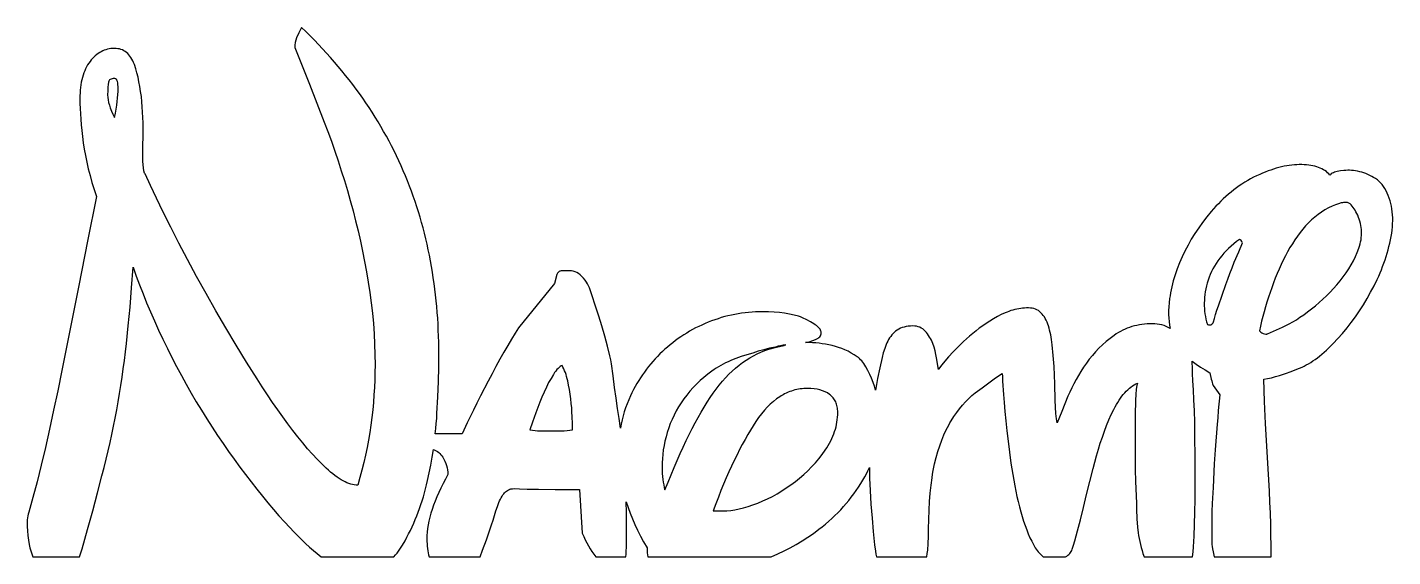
# Model space of a CAD drawing. Extents: x 35 to 196, y 29 to 91.
import ezdxf

# ---------------------------------------------------------------- set-up
doc = ezdxf.new("R2010")
doc.units = 0
doc.layers.add('CAMADA_1', color=18, linetype='CONTINUOUS')

msp = doc.modelspace()

# ---------------------------------------------------------------- linework, layer by layer
at = {"layer": 'CAMADA_1'}
for points in [[(35.34, 28.5), (40.87, 28.5), (41.03, 28.95), (41.17, 29.41), (41.81, 31.72), (42.42, 33.93), (42.99, 36.05), (43.52, 38.08), (43.77, 39.07), (44.02, 40.05), (44.25, 41.03), (44.47, 42), (44.68, 42.97), (44.88, 43.94), (45.08, 44.9), (45.26, 45.86), (45.43, 46.82), (45.6, 47.79), (45.75, 48.76), (45.9, 49.74), (46.04, 50.73), (46.18, 51.72), (46.3, 52.72), (46.41, 53.73), (46.63, 55.81), (46.84, 58.01), (47.03, 60.33), (47.22, 62.76), (47.58, 61.71), (47.97, 60.66), (48.38, 59.6), (48.81, 58.54), (49.25, 57.47), (49.73, 56.39), (50.22, 55.31), (50.73, 54.22), (51.26, 53.14), (51.8, 52.06), (52.35, 51), (52.92, 49.94), (53.5, 48.9), (54.09, 47.86), (54.69, 46.83), (55.31, 45.82), (55.94, 44.81), (56.57, 43.82), (57.21, 42.85), (57.86, 41.89), (58.51, 40.95), (59.17, 40.02), (59.84, 39.11), (60.51, 38.21), (61.19, 37.34), (61.86, 36.49), (62.52, 35.66), (63.18, 34.87), (63.83, 34.09), (64.48, 33.35), (65.12, 32.63), (65.76, 31.94), (66.24, 31.44), (66.71, 30.96), (67.18, 30.5), (67.64, 30.06), (68.1, 29.64), (68.56, 29.24), (69.01, 28.86), (69.46, 28.5), (78.1, 28.5), (78.28, 28.71), (78.46, 28.93), (78.63, 29.16), (78.79, 29.39), (78.96, 29.63), (79.11, 29.87), (79.41, 30.38), (79.63, 30.79), (79.84, 31.2), (80.05, 31.61), (80.25, 32.03), (80.44, 32.46), (80.62, 32.89), (80.8, 33.32), (80.97, 33.76), (81.13, 34.21), (81.29, 34.66), (81.44, 35.12), (81.58, 35.59), (81.72, 36.06), (81.85, 36.53), (81.97, 37.01), (82.08, 37.5), (82.28, 38.42), (82.46, 39.34), (82.62, 40.27), (82.77, 41.2), (82.94, 41.12), (83.1, 41.03), (83.26, 40.93), (83.4, 40.82), (83.53, 40.7), (83.65, 40.57), (83.77, 40.43), (83.87, 40.28), (84.01, 40.04), (84.14, 39.79), (84.25, 39.54), (84.34, 39.28), (84.4, 39.03), (84.45, 38.77), (84.48, 38.5), (84.49, 38.24), (84.19, 37.69), (83.91, 37.15), (83.64, 36.61), (83.4, 36.09), (83.18, 35.58), (82.97, 35.08), (82.79, 34.59), (82.62, 34.1), (82.48, 33.63), (82.35, 33.17), (82.24, 32.71), (82.16, 32.27), (82.09, 31.83), (82.04, 31.41), (82.01, 30.99), (82, 30.59), (82, 30.29), (82.02, 30.01), (82.04, 29.73), (82.06, 29.47), (82.1, 29.21), (82.14, 28.96), (82.2, 28.73), (82.25, 28.5), (88.3, 28.5), (88.58, 29.26), (89.05, 30.48), (89.47, 31.67), (89.67, 32.25), (89.85, 32.82), (90.02, 33.38), (90.18, 33.92), (90.35, 34.44), (90.43, 34.68), (90.52, 34.9), (90.61, 35.11), (90.7, 35.3), (90.8, 35.48), (90.9, 35.65), (91, 35.8), (91.1, 35.94), (91.21, 36.06), (91.32, 36.17), (91.43, 36.26), (91.55, 36.34), (91.66, 36.41), (91.78, 36.46), (91.81, 36.48), (91.85, 36.5), (91.96, 36.53), (92.12, 36.54), (92.32, 36.55), (92.97, 36.54), (93.88, 36.5), (94.47, 36.48), (95.22, 36.47), (97.21, 36.46), (100.06, 36.46), (100.41, 31.3), (100.58, 30.9), (100.76, 30.51), (100.94, 30.14), (101.14, 29.78), (101.34, 29.44), (101.55, 29.11), (101.77, 28.8), (102, 28.5), (105.57, 28.5), (105.6, 28.81), (105.62, 29.12), (105.64, 29.67), (105.65, 30.4), (105.66, 32.37), (105.65, 33.71), (105.62, 34.99), (105.84, 34.33), (106.08, 33.66), (106.34, 32.99), (106.64, 32.31), (106.96, 31.63), (107.3, 30.94), (107.67, 30.25), (108.07, 29.56), (108.07, 29.38), (108.08, 29.17), (108.09, 28.96), (108.12, 28.73), (108.17, 28.5), (122.79, 28.5), (123.55, 28.83), (124.3, 29.18), (125.03, 29.55), (125.74, 29.95), (126.44, 30.36), (127.12, 30.8), (127.79, 31.26), (128.44, 31.74), (128.83, 32.05), (129.22, 32.36), (129.6, 32.69), (129.96, 33.02), (130.32, 33.36), (130.67, 33.7), (131.01, 34.05), (131.34, 34.42), (131.66, 34.78), (131.97, 35.16), (132.27, 35.54), (132.57, 35.93), (132.85, 36.33), (133.12, 36.73), (133.39, 37.14), (133.64, 37.56), (133.85, 37.93), (134.05, 38.3), (134.23, 38.67), (134.41, 39.05), (134.41, 38.9), (134.41, 38.37), (134.43, 37.76), (134.46, 37.08), (134.49, 36.32), (134.59, 34.7), (134.72, 33.07), (134.86, 31.46), (135.03, 29.91), (135.13, 29.15), (135.19, 28.81), (135.25, 28.5), (141.23, 28.5), (141.27, 28.88), (141.32, 29.26), (141.38, 30.05), (141.42, 30.9), (141.43, 31.78), (141.44, 32.91), (141.48, 34), (141.53, 35.03), (141.61, 36.02), (141.71, 36.95), (141.83, 37.84), (141.9, 38.27), (141.98, 38.68), (142.06, 39.08), (142.14, 39.47), (142.33, 40.23), (142.53, 40.94), (142.75, 41.63), (142.99, 42.29), (143.24, 42.91), (143.51, 43.5), (143.8, 44.06), (143.95, 44.33), (144.1, 44.59), (144.42, 45.09), (144.75, 45.56), (145.08, 46.01), (145.43, 46.43), (145.8, 46.83), (146.17, 47.21), (146.55, 47.56), (146.95, 47.88), (147.75, 48.49), (148.55, 49.08), (149.35, 49.65), (150.15, 50.19), (150.16, 49.8), (150.18, 49.26), (150.28, 47.7), (150.36, 46.73), (150.45, 45.69), (150.56, 44.57), (150.68, 43.39), (150.83, 42.15), (150.99, 40.88), (151.18, 39.57), (151.39, 38.23), (151.51, 37.56), (151.63, 36.9), (151.76, 36.26), (151.89, 35.63), (152.04, 35.01), (152.19, 34.41), (152.34, 33.82), (152.51, 33.25), (152.68, 32.69), (152.85, 32.17), (153.04, 31.67), (153.23, 31.19), (153.43, 30.74), (153.63, 30.32), (153.84, 29.93), (154.06, 29.56), (154.17, 29.39), (154.28, 29.23), (154.4, 29.08), (154.51, 28.94), (154.63, 28.82), (154.75, 28.7), (154.87, 28.6), (155, 28.5), (157.65, 28.5), (157.8, 28.58), (157.93, 28.67), (158.04, 28.77), (158.15, 28.88), (158.24, 28.99), (158.31, 29.11), (158.37, 29.24), (158.42, 29.38), (158.58, 29.86), (158.74, 30.39), (158.9, 30.95), (159.07, 31.55), (159.4, 32.86), (159.75, 34.32), (160.12, 35.85), (160.5, 37.38), (160.9, 38.92), (161.31, 40.45), (161.53, 41.21), (161.76, 41.95), (162, 42.66), (162.25, 43.35), (162.51, 44.03), (162.78, 44.68), (163.06, 45.31), (163.36, 45.92), (163.51, 46.22), (163.66, 46.5), (163.82, 46.76), (163.98, 47.02), (164.15, 47.26), (164.31, 47.49), (164.48, 47.7), (164.66, 47.9), (164.83, 48.09), (165.01, 48.26), (165.2, 48.43), (165.38, 48.57), (165.57, 48.71), (165.76, 48.83), (165.96, 48.94), (166.16, 49.04), (166.12, 48.91), (166.08, 48.74), (166.04, 48.54), (166.01, 48.3), (165.97, 47.72), (165.94, 46.99), (165.9, 45.28), (165.89, 43.34), (165.89, 40.32), (165.9, 38.83), (165.94, 37.38), (166.03, 34.85), (166.06, 33.88), (166.07, 33.2), (166.08, 32.92), (166.11, 32.51), (166.17, 31.99), (166.25, 31.34), (166.3, 30.99), (166.36, 30.64), (166.43, 30.28), (166.51, 29.93), (166.6, 29.58), (166.7, 29.22), (166.81, 28.86), (166.94, 28.5), (172.68, 28.5), (172.74, 29.07), (172.79, 29.66), (172.84, 30.28), (172.87, 30.94), (172.93, 32.32), (172.97, 33.77), (173, 35.28), (173.01, 36.85), (173, 39.99), (172.96, 42.99), (172.94, 44.42), (172.9, 45.77), (172.85, 47.04), (172.79, 48.24), (172.73, 49.3), (172.69, 50.19), (172.66, 50.9), (172.65, 51.44), (172.62, 51.63), (173.11, 51.28), (173.63, 50.94), (174.18, 50.6), (174.75, 50.26), (174.9, 49.5), (174.95, 49.3), (175, 49.11), (175.06, 48.94), (175.13, 48.77), (175.31, 48.47), (175.51, 48.19), (175.71, 47.92), (175.92, 47.67), (175.73, 45.79), (175.66, 44.94), (175.59, 44.16), (175.37, 41.15), (175.24, 39.49), (175.11, 36.69), (175.02, 34.78), (174.98, 33.85), (174.97, 32.87), (174.97, 30.15), (174.98, 29.95), (175.01, 29.71), (175.05, 29.42), (175.11, 29.08), (175.23, 28.5), (182, 28.5), (181.99, 29.78), (181.97, 31.07), (181.94, 32.36), (181.9, 33.66), (181.85, 34.96), (181.79, 36.27), (181.72, 37.59), (181.64, 38.91), (181.48, 41.58), (181.34, 44.24), (181.22, 46.87), (181.12, 49.5), (181.58, 49.58), (182.04, 49.68), (182.51, 49.8), (182.98, 49.94), (183.69, 50.17), (184.38, 50.42), (185.03, 50.67), (185.65, 50.94), (185.91, 51.06), (186.16, 51.19), (186.42, 51.33), (186.68, 51.49), (186.94, 51.66), (187.2, 51.84), (187.47, 52.03), (187.73, 52.23), (188, 52.45), (188.26, 52.68), (188.53, 52.92), (188.8, 53.17), (189.08, 53.43), (189.35, 53.71), (189.9, 54.3), (190.45, 54.92), (190.98, 55.56), (191.49, 56.22), (191.98, 56.89), (192.46, 57.59), (192.92, 58.3), (193.36, 59.03), (193.78, 59.78), (194.18, 60.54), (194.55, 61.31), (194.73, 61.69), (194.89, 62.08), (195.05, 62.46), (195.2, 62.85), (195.34, 63.24), (195.48, 63.63), (195.61, 64.02), (195.73, 64.41), (195.84, 64.8), (195.94, 65.2), (196.04, 65.59), (196.12, 65.99), (196.2, 66.38), (196.27, 66.77), (196.32, 67.15), (196.35, 67.53), (196.38, 67.9), (196.39, 68.26), (196.39, 68.61), (196.37, 68.96), (196.34, 69.3), (196.29, 69.64), (196.24, 69.97), (196.17, 70.29), (196.08, 70.61), (195.98, 70.92), (195.87, 71.22), (195.75, 71.52), (195.62, 71.8), (195.47, 72.06), (195.31, 72.3), (195.15, 72.52), (194.96, 72.72), (194.77, 72.91), (194.57, 73.08), (194.35, 73.23), (194.13, 73.37), (193.9, 73.5), (193.67, 73.62), (193.44, 73.73), (193.2, 73.82), (192.96, 73.91), (192.72, 73.99), (192.48, 74.05), (192.23, 74.11), (191.99, 74.15), (191.75, 74.19), (191.52, 74.21), (191.28, 74.22), (191.06, 74.22), (190.83, 74.21), (190.61, 74.19), (190.19, 74.14), (189.83, 74.06), (189.51, 73.98), (189.37, 73.93), (189.24, 73.88), (189.11, 73.81), (189.08, 73.77), (189.06, 73.74), (189.04, 73.72), (189.02, 73.69), (188.95, 73.65), (188.82, 73.79), (188.68, 73.93), (188.53, 74.06), (188.36, 74.18), (188.19, 74.29), (188.01, 74.39), (187.81, 74.48), (187.61, 74.56), (187.4, 74.63), (187.17, 74.7), (186.94, 74.75), (186.7, 74.8), (186.44, 74.83), (186.18, 74.86), (185.91, 74.88), (185.62, 74.89), (185.33, 74.89), (185.04, 74.88), (184.75, 74.86), (184.45, 74.83), (184.14, 74.79), (183.84, 74.75), (183.53, 74.69), (183.22, 74.62), (182.91, 74.54), (182.59, 74.46), (182.27, 74.36), (181.95, 74.25), (181.63, 74.14), (181.3, 74.01), (180.97, 73.88), (180.64, 73.73), (180.27, 73.57), (179.92, 73.39), (179.56, 73.2), (179.22, 73.01), (178.87, 72.8), (178.54, 72.59), (178.21, 72.37), (177.88, 72.14), (177.56, 71.9), (177.24, 71.65), (176.93, 71.39), (176.62, 71.12), (176.32, 70.84), (176.03, 70.56), (175.74, 70.26), (175.45, 69.96), (174.9, 69.34), (174.38, 68.7), (173.88, 68.06), (173.41, 67.4), (172.96, 66.73), (172.54, 66.05), (172.15, 65.36), (171.78, 64.66), (171.44, 63.96), (171.13, 63.25), (170.86, 62.55), (170.62, 61.84), (170.51, 61.49), (170.4, 61.14), (170.31, 60.79), (170.23, 60.44), (170.15, 60.08), (170.08, 59.73), (170.02, 59.38), (169.96, 59.03), (169.9, 58.55), (169.86, 58.08), (169.84, 57.62), (169.84, 57.17), (169.86, 56.74), (169.9, 56.31), (169.96, 55.9), (170.04, 55.5), (169.8, 55.63), (169.56, 55.75), (169.31, 55.84), (169.05, 55.92), (168.78, 55.98), (168.51, 56.03), (168.23, 56.05), (167.94, 56.06), (167.62, 56.06), (167.3, 56.04), (166.99, 56.01), (166.69, 55.98), (166.39, 55.93), (166.09, 55.87), (165.8, 55.8), (165.51, 55.72), (165.23, 55.63), (164.96, 55.52), (164.69, 55.41), (164.42, 55.29), (164.16, 55.15), (163.9, 55.01), (163.65, 54.85), (163.4, 54.68), (162.92, 54.33), (162.46, 53.96), (162.02, 53.57), (161.6, 53.17), (161.2, 52.75), (160.82, 52.32), (160.45, 51.86), (160.11, 51.39), (159.78, 50.91), (159.47, 50.43), (159.18, 49.95), (158.9, 49.46), (158.63, 48.97), (158.38, 48.47), (158.15, 47.98), (157.93, 47.48), (157.19, 45.69), (156.64, 44.32), (156.6, 44.56), (156.56, 44.82), (156.5, 45.44), (156.45, 46.18), (156.42, 47.03), (156.36, 48.94), (156.29, 50.99), (156.19, 52.3), (156.06, 53.57), (155.99, 54.18), (155.89, 54.75), (155.76, 55.29), (155.69, 55.55), (155.62, 55.8), (155.54, 56.03), (155.45, 56.26), (155.35, 56.47), (155.24, 56.67), (155.13, 56.86), (155, 57.04), (154.87, 57.2), (154.73, 57.35), (154.58, 57.49), (154.42, 57.61), (154.25, 57.7), (154.07, 57.79), (153.89, 57.85), (153.69, 57.89), (153.48, 57.92), (153.26, 57.93), (153.03, 57.93), (152.8, 57.91), (152.56, 57.89), (152.33, 57.87), (152.1, 57.83), (151.87, 57.79), (151.64, 57.73), (151.41, 57.67), (151.17, 57.61), (150.94, 57.53), (150.71, 57.45), (150.49, 57.36), (150.03, 57.15), (149.57, 56.91), (149.12, 56.65), (148.68, 56.38), (148.25, 56.1), (147.84, 55.82), (147.43, 55.52), (147.04, 55.22), (146.65, 54.91), (146.28, 54.6), (145.57, 53.96), (144.92, 53.34), (144.33, 52.74), (143.79, 52.15), (143.33, 51.62), (142.98, 51.19), (142.73, 50.86), (142.65, 50.74), (142.59, 50.64), (142.37, 52.02), (142.29, 52.44), (142.19, 52.86), (142.07, 53.28), (141.92, 53.71), (141.84, 53.91), (141.75, 54.11), (141.65, 54.31), (141.54, 54.49), (141.43, 54.67), (141.3, 54.85), (141.17, 55.01), (141.03, 55.17), (140.88, 55.32), (140.72, 55.45), (140.55, 55.55), (140.38, 55.64), (140.19, 55.71), (139.99, 55.76), (139.78, 55.79), (139.56, 55.8), (139.28, 55.79), (139.01, 55.77), (138.76, 55.73), (138.52, 55.67), (138.29, 55.6), (138.08, 55.52), (137.88, 55.42), (137.7, 55.31), (137.52, 55.18), (137.36, 55.04), (137.21, 54.9), (137.06, 54.74), (136.93, 54.57), (136.8, 54.4), (136.69, 54.21), (136.58, 54.02), (136.49, 53.81), (136.39, 53.59), (136.3, 53.37), (136.22, 53.13), (136.06, 52.62), (135.92, 52.06), (135.65, 50.86), (135.38, 49.57), (135.26, 48.89), (135.14, 48.19), (135, 48.66), (134.84, 49.12), (134.66, 49.61), (134.45, 50.07), (134.23, 50.52), (134, 50.95), (133.87, 51.15), (133.75, 51.34), (133.62, 51.51), (133.5, 51.67), (133.37, 51.81), (133.24, 51.94), (133.11, 52.05), (132.97, 52.15), (132.62, 52.38), (132.25, 52.6), (131.89, 52.8), (131.52, 52.97), (131.14, 53.13), (130.76, 53.27), (130.38, 53.38), (129.99, 53.48), (129.61, 53.57), (129.22, 53.64), (128.83, 53.7), (128.45, 53.75), (128.07, 53.79), (127.68, 53.82), (127.3, 53.83), (126.93, 53.84), (126.84, 53.84), (127.11, 53.89), (127.4, 53.97), (127.71, 54.07), (128.04, 54.19), (128.19, 54.27), (128.33, 54.34), (128.44, 54.43), (128.54, 54.53), (128.61, 54.63), (128.66, 54.75), (128.69, 54.87), (128.71, 55), (128.7, 55.1), (128.67, 55.2), (128.63, 55.3), (128.57, 55.41), (128.49, 55.51), (128.39, 55.62), (128.28, 55.73), (128.15, 55.84), (128, 55.95), (127.84, 56.07), (127.65, 56.18), (127.45, 56.3), (127, 56.53), (126.48, 56.77), (126.24, 56.86), (126, 56.94), (125.49, 57.09), (124.94, 57.21), (124.37, 57.31), (123.76, 57.39), (123.13, 57.44), (122.46, 57.47), (121.77, 57.49), (121.35, 57.48), (120.93, 57.47), (120.51, 57.44), (120.1, 57.41), (119.69, 57.36), (119.28, 57.31), (118.87, 57.25), (118.47, 57.17), (118.06, 57.09), (117.66, 57), (117.27, 56.9), (116.87, 56.79), (116.48, 56.66), (116.09, 56.53), (115.7, 56.39), (115.32, 56.24), (114.94, 56.08), (114.56, 55.91), (114.19, 55.74), (113.83, 55.56), (113.47, 55.37), (113.12, 55.17), (112.77, 54.96), (112.43, 54.75), (112.09, 54.53), (111.76, 54.3), (111.44, 54.07), (111.12, 53.82), (110.8, 53.57), (110.49, 53.31), (110.19, 53.05), (109.89, 52.77), (109.6, 52.49), (109.32, 52.2), (109.04, 51.91), (108.77, 51.61), (108.51, 51.3), (108.26, 50.99), (108.01, 50.67), (107.77, 50.35), (107.54, 50.02), (107.31, 49.68), (107.09, 49.34), (106.88, 48.99), (106.68, 48.63), (106.48, 48.27), (106.29, 47.9), (106.11, 47.52), (105.91, 47.07), (105.72, 46.6), (105.54, 46.13), (105.38, 45.65), (105.24, 45.17), (105.12, 44.68), (105.01, 44.19), (104.92, 43.69), (104.76, 44.84), (104.59, 46.02), (104.42, 47.24), (104.24, 48.52), (104.06, 49.88), (103.88, 51.31), (103.78, 51.78), (103.67, 52.28), (103.39, 53.4), (103.07, 54.6), (102.73, 55.81), (102.37, 56.96), (102.01, 58.03), (101.48, 59.59), (101.43, 59.83), (101.35, 60.07), (101.27, 60.31), (101.16, 60.54), (101.03, 60.77), (100.89, 61), (100.73, 61.23), (100.55, 61.45), (100.35, 61.66), (100.16, 61.84), (99.96, 62), (99.76, 62.12), (99.55, 62.22), (99.34, 62.29), (99.12, 62.33), (98.9, 62.34), (98.37, 62.34), (98.04, 62.33), (97.91, 62.32), (97.79, 62.3), (97.73, 62.28), (97.68, 62.26), (97.63, 62.22), (97.58, 62.18), (97.48, 62.06), (97.39, 61.9), (97.12, 60.83), (92.85, 55.58), (92.44, 54.94), (92.02, 54.24), (91.58, 53.49), (91.12, 52.69), (90.65, 51.86), (90.18, 51.01), (89.72, 50.15), (89.25, 49.27), (88.35, 47.52), (87.92, 46.67), (87.52, 45.84), (86.78, 44.32), (86.18, 43.04), (83.25, 43.04), (83, 43.04), (83.06, 43.65), (83.11, 44.25), (83.16, 44.85), (83.19, 45.46), (83.29, 47.41), (83.36, 49.23), (83.4, 50.91), (83.42, 52.44), (83.41, 53.16), (83.4, 53.88), (83.38, 54.59), (83.35, 55.3), (83.32, 56.01), (83.28, 56.71), (83.23, 57.41), (83.17, 58.1), (83.1, 58.79), (83.03, 59.47), (82.95, 60.16), (82.86, 60.83), (82.76, 61.51), (82.66, 62.18), (82.55, 62.84), (82.43, 63.51), (82.3, 64.16), (82.16, 64.82), (82.02, 65.47), (81.87, 66.11), (81.71, 66.76), (81.55, 67.4), (81.37, 68.03), (81.19, 68.66), (81, 69.29), (80.8, 69.91), (80.6, 70.53), (80.39, 71.15), (80.17, 71.76), (79.94, 72.36), (79.7, 72.97), (79.46, 73.57), (79.21, 74.16), (78.95, 74.76), (78.68, 75.35), (78.4, 75.93), (78.11, 76.52), (77.82, 77.1), (77.52, 77.68), (77.2, 78.25), (76.88, 78.82), (76.55, 79.39), (76.22, 79.96), (75.87, 80.52), (75.52, 81.08), (75.15, 81.64), (74.78, 82.19), (74.4, 82.74), (74.01, 83.29), (73.61, 83.83), (73.21, 84.37), (72.79, 84.91), (72.37, 85.45), (71.93, 85.98), (71.49, 86.51), (71.04, 87.03), (70.59, 87.56), (70.12, 88.08), (69.64, 88.59), (69.16, 89.11), (68.67, 89.62), (68.17, 90.13), (67.66, 90.63), (67.14, 91.13), (66.82, 90.47), (66.56, 89.89), (66.46, 89.62), (66.39, 89.33), (66.35, 89.04), (66.34, 88.73), (67.23, 86.58), (68.11, 84.4), (68.98, 82.18), (69.85, 79.93), (70.28, 78.79), (70.69, 77.65), (71.1, 76.49), (71.49, 75.34), (71.86, 74.17), (72.23, 73), (72.58, 71.82), (72.92, 70.63), (73.25, 69.44), (73.55, 68.24), (73.85, 67.04), (74.12, 65.84), (74.38, 64.63), (74.62, 63.42), (74.85, 62.2), (75.06, 60.98), (75.24, 59.76), (75.41, 58.54), (75.54, 57.31), (75.66, 56.09), (75.74, 54.87), (75.81, 53.64), (75.84, 52.42), (75.86, 51.2), (75.85, 50.31), (75.83, 49.42), (75.79, 48.53), (75.73, 47.64), (75.66, 46.75), (75.58, 45.86), (75.48, 44.97), (75.37, 44.08), (75.24, 43.19), (75.09, 42.3), (74.92, 41.41), (74.73, 40.52), (74.53, 39.63), (74.31, 38.75), (74.07, 37.86), (73.81, 36.97), (73.61, 36.97), (73.4, 37), (73.19, 37.04), (72.98, 37.09), (72.76, 37.16), (72.53, 37.25), (72.31, 37.35), (72.08, 37.47), (71.84, 37.6), (71.6, 37.75), (71.36, 37.91), (71.11, 38.09), (70.86, 38.29), (70.6, 38.5), (70.34, 38.73), (70.07, 38.97), (69.54, 39.49), (68.99, 40.05), (68.44, 40.64), (67.87, 41.28), (67.3, 41.96), (66.72, 42.67), (66.13, 43.42), (65.54, 44.22), (64.94, 45.04), (64.33, 45.89), (63.72, 46.76), (63.11, 47.66), (62.5, 48.59), (61.89, 49.54), (61.27, 50.51), (60.65, 51.51), (59.41, 53.54), (58.2, 55.57), (57.01, 57.6), (55.84, 59.65), (54.71, 61.67), (53.64, 63.65), (52.62, 65.58), (51.66, 67.47), (50.77, 69.27), (49.97, 70.92), (49.26, 72.43), (48.64, 73.79), (48.55, 73.88), (48.49, 74.17), (48.44, 74.5), (48.4, 74.87), (48.37, 75.29), (48.35, 75.75), (48.35, 76.26), (48.35, 76.8), (48.37, 77.39), (48.39, 78), (48.4, 78.62), (48.39, 79.23), (48.38, 79.85), (48.36, 80.47), (48.33, 81.09), (48.29, 81.71), (48.24, 82.33), (48.18, 82.94), (48.1, 83.54), (48.01, 84.12), (47.9, 84.67), (47.79, 85.22), (47.65, 85.74), (47.51, 86.24), (47.35, 86.73), (47.26, 86.96), (47.17, 87.18), (47.06, 87.38), (46.95, 87.57), (46.83, 87.74), (46.7, 87.9), (46.57, 88.04), (46.43, 88.17), (46.27, 88.28), (46.12, 88.37), (45.95, 88.46), (45.77, 88.52), (45.59, 88.58), (45.4, 88.61), (45.2, 88.64), (44.99, 88.64), (44.78, 88.64), (44.58, 88.62), (44.38, 88.59), (44.18, 88.55), (43.98, 88.49), (43.79, 88.43), (43.61, 88.35), (43.42, 88.25), (43.25, 88.15), (43.07, 88.04), (42.9, 87.91), (42.73, 87.77), (42.57, 87.62), (42.41, 87.45), (42.25, 87.28), (42.1, 87.09), (41.96, 86.89), (41.82, 86.68), (41.69, 86.46), (41.58, 86.23), (41.47, 85.99), (41.37, 85.74), (41.28, 85.48), (41.2, 85.21), (41.13, 84.93), (41.07, 84.64), (41.02, 84.34), (40.98, 84.03), (40.94, 83.71), (40.92, 83.38), (40.9, 83.04), (40.9, 82.68), (40.91, 82.12), (40.93, 81.53), (40.96, 80.91), (41, 80.27), (41.06, 79.61), (41.13, 78.92), (41.21, 78.21), (41.3, 77.48), (41.41, 76.73), (41.55, 75.97), (41.71, 75.19), (41.89, 74.4), (42.1, 73.6), (42.33, 72.79), (42.58, 71.96), (42.86, 71.12), (41.8, 65.82), (40.77, 60.58), (39.75, 55.47), (38.77, 50.53), (38.28, 48.14), (37.79, 45.83), (37.3, 43.58), (36.81, 41.41), (36.32, 39.33), (35.83, 37.37), (35.34, 35.51), (35.1, 34.62), (34.85, 33.76), (34.77, 33.54), (34.72, 33.32), (34.69, 33.1), (34.67, 32.87), (34.67, 32.07), (34.69, 31.54), (34.73, 31.01), (34.8, 30.47), (34.9, 29.94), (34.98, 29.56), (35.09, 29.19), (35.21, 28.84)], [(44.19, 83.13), (44.2, 82.85), (44.24, 82.56), (44.3, 82.25), (44.39, 81.93), (44.5, 81.59), (44.64, 81.23), (44.8, 80.85), (44.99, 80.46), (45.1, 80.96), (45.19, 81.44), (45.26, 81.91), (45.33, 82.35), (45.37, 82.77), (45.41, 83.18), (45.43, 83.56), (45.44, 83.93), (45.43, 84.15), (45.41, 84.35), (45.39, 84.55), (45.35, 84.73), (45.32, 84.81), (45.29, 84.89), (45.26, 84.95), (45.21, 85), (45.17, 85.04), (45.11, 85.06), (45.06, 85.08), (44.99, 85.09), (44.84, 85.08), (44.71, 85.06), (44.6, 85.02), (44.5, 84.97), (44.42, 84.91), (44.36, 84.84), (44.31, 84.75), (44.28, 84.64), (44.24, 84.38), (44.21, 84.04), (44.2, 83.62)], [(180.62, 55.22), (180.65, 55.18), (180.68, 55.14), (180.77, 55.06), (180.89, 54.99), (181.05, 54.92), (181.21, 54.87), (181.35, 54.84), (181.47, 54.84), (181.52, 54.85), (181.56, 54.86), (183.35, 55.66), (183.74, 55.84), (184.14, 56.05), (184.56, 56.29), (184.98, 56.54), (185.41, 56.83), (185.85, 57.13), (186.31, 57.46), (186.77, 57.82), (187.23, 58.19), (187.69, 58.58), (188.13, 58.97), (188.56, 59.38), (188.97, 59.8), (189.38, 60.24), (189.78, 60.68), (190.16, 61.13), (190.53, 61.6), (190.87, 62.07), (191.18, 62.54), (191.47, 63.02), (191.74, 63.51), (191.98, 64), (192.19, 64.5), (192.38, 65), (192.46, 65.25), (192.53, 65.5), (192.59, 65.75), (192.64, 66), (192.67, 66.25), (192.69, 66.49), (192.7, 66.74), (192.7, 66.98), (192.69, 67.22), (192.66, 67.46), (192.62, 67.7), (192.57, 67.94), (192.51, 68.18), (192.43, 68.42), (192.35, 68.65), (192.25, 68.89), (192.15, 69.1), (192.04, 69.31), (191.94, 69.5), (191.83, 69.67), (191.71, 69.83), (191.6, 69.98), (191.48, 70.12), (191.35, 70.24), (191.29, 70.29), (191.21, 70.34), (191.13, 70.37), (191.03, 70.4), (190.93, 70.41), (190.82, 70.42), (190.7, 70.42), (190.57, 70.4), (190.44, 70.38), (190.29, 70.35), (189.97, 70.26), (189.62, 70.14), (189.23, 69.97), (188.79, 69.76), (188.36, 69.53), (187.95, 69.27), (187.55, 68.99), (187.16, 68.69), (186.79, 68.36), (186.43, 68.01), (186.08, 67.64), (185.75, 67.25), (185.42, 66.85), (185.11, 66.42), (184.8, 65.99), (184.51, 65.53), (184.22, 65.07), (183.94, 64.58), (183.68, 64.08), (183.42, 63.57), (183.17, 63.06), (182.93, 62.53), (182.7, 61.99), (182.48, 61.45), (182.26, 60.9), (182.06, 60.33), (181.86, 59.76), (181.67, 59.19), (181.49, 58.62), (181.32, 58.05), (181.16, 57.48), (181.01, 56.91), (180.87, 56.35), (180.74, 55.78)], [(174.45, 55.97), (174.56, 55.93), (174.66, 55.92), (174.76, 55.92), (174.84, 55.95), (174.96, 56.01), (175.05, 56.09), (175.12, 56.18), (175.18, 56.29), (175.27, 56.69), (175.39, 57.15), (175.55, 57.65), (175.74, 58.2), (176.62, 60.69), (176.86, 61.35), (177.11, 62.02), (177.37, 62.68), (177.63, 63.33), (178.15, 64.56), (178.61, 65.62), (178.57, 65.7), (178.51, 65.81), (178.43, 65.91), (178.34, 65.98), (178.23, 66.03), (177.89, 65.78), (177.56, 65.52), (177.25, 65.25), (176.95, 64.97), (176.67, 64.69), (176.4, 64.41), (176.15, 64.11), (175.91, 63.82), (175.68, 63.51), (175.48, 63.2), (175.28, 62.89), (175.1, 62.57), (174.94, 62.24), (174.79, 61.9), (174.66, 61.56), (174.54, 61.22), (174.43, 60.87), (174.34, 60.53), (174.26, 60.18), (174.19, 59.85), (174.14, 59.51), (174.1, 59.17), (174.08, 58.84), (174.06, 58.51), (174.07, 58.19), (174.08, 57.86), (174.11, 57.54), (174.15, 57.22), (174.2, 56.9), (174.27, 56.59), (174.35, 56.28)], [(122.48, 53.04), (123.41, 53.28), (124.26, 53.48), (124.41, 53.55), (124.47, 53.57), (124.52, 53.57), (124.21, 53.52), (123.9, 53.46), (123.59, 53.39), (123.28, 53.31), (122.58, 53.16), (121.9, 52.99), (121.24, 52.81), (120.61, 52.59), (119.91, 52.4), (119.24, 52.19), (118.6, 51.96), (118.28, 51.83), (117.98, 51.7), (117.68, 51.57), (117.38, 51.43), (117.1, 51.28), (116.82, 51.13), (116.54, 50.97), (116.28, 50.8), (116.02, 50.63), (115.76, 50.46), (115.27, 50.1), (114.8, 49.72), (114.36, 49.33), (113.93, 48.92), (113.52, 48.51), (113.14, 48.07), (112.77, 47.63), (112.43, 47.17), (112.11, 46.7), (111.81, 46.22), (111.53, 45.74), (111.27, 45.24), (111.04, 44.75), (110.83, 44.24), (110.64, 43.73), (110.47, 43.21), (110.33, 42.69), (110.2, 42.17), (110.09, 41.65), (110, 41.13), (109.94, 40.61), (109.89, 40.1), (109.86, 39.59), (109.85, 39.07), (109.85, 38.7), (109.87, 38.34), (109.9, 37.99), (109.94, 37.65), (109.99, 37.32), (110.05, 37.01), (110.12, 36.7), (110.2, 36.41), (110.56, 37.32), (110.92, 38.2), (111.27, 39.06), (111.63, 39.89), (111.98, 40.69), (112.34, 41.47), (112.69, 42.23), (113.05, 42.95), (113.41, 43.66), (113.76, 44.33), (114.12, 44.98), (114.47, 45.6), (114.83, 46.2), (115.19, 46.77), (115.54, 47.32), (115.9, 47.84), (116.26, 48.33), (116.62, 48.8), (117, 49.25), (117.38, 49.68), (117.76, 50.08), (118.16, 50.46), (118.56, 50.82), (118.97, 51.16), (119.38, 51.47), (119.8, 51.76), (120.23, 52.03), (120.67, 52.28), (121.11, 52.5), (121.56, 52.7), (122.02, 52.88)], [(94.19, 43.49), (94.5, 43.45), (94.81, 43.42), (95.12, 43.4), (95.43, 43.4), (97.92, 43.4), (98.27, 43.4), (98.61, 43.42), (98.94, 43.45), (99.26, 43.49), (99.25, 44.2), (99.21, 45.09), (99.18, 45.59), (99.15, 46.1), (99.1, 46.63), (99.03, 47.18), (98.96, 47.73), (98.88, 48.27), (98.78, 48.8), (98.68, 49.31), (98.62, 49.56), (98.55, 49.81), (98.48, 50.05), (98.4, 50.28), (98.31, 50.5), (98.22, 50.72), (98.12, 50.93), (98.01, 51.14), (97.9, 51.08), (97.78, 51), (97.66, 50.9), (97.53, 50.78), (97.4, 50.64), (97.27, 50.47), (97.13, 50.28), (96.99, 50.07), (96.7, 49.6), (96.42, 49.1), (96.15, 48.56), (95.88, 47.98), (95.62, 47.38), (95.36, 46.77), (95.13, 46.15), (94.9, 45.53), (94.5, 44.4)], [(127.1, 48.41), (126.88, 48.41), (126.66, 48.4), (126.45, 48.38), (126.23, 48.35), (126.02, 48.32), (125.8, 48.28), (125.59, 48.23), (125.39, 48.17), (125.18, 48.1), (124.98, 48.03), (124.77, 47.95), (124.57, 47.86), (124.37, 47.77), (124.18, 47.66), (123.98, 47.55), (123.79, 47.43), (123.41, 47.18), (123.04, 46.88), (122.67, 46.56), (122.32, 46.21), (121.97, 45.83), (121.63, 45.42), (121.29, 44.97), (120.97, 44.5), (120.64, 44), (120.32, 43.48), (120, 42.94), (119.68, 42.37), (119.36, 41.78), (119.04, 41.18), (118.73, 40.55), (118.41, 39.9), (118.09, 39.22), (117.78, 38.53), (117.46, 37.82), (117.15, 37.08), (116.83, 36.32), (116.52, 35.54), (116.21, 34.74), (115.9, 33.92), (117.05, 33.92), (117.51, 33.93), (117.98, 33.97), (118.47, 34.05), (118.98, 34.15), (119.5, 34.28), (120.05, 34.44), (120.61, 34.63), (121.19, 34.85), (121.77, 35.09), (122.35, 35.36), (122.92, 35.64), (123.48, 35.95), (124.03, 36.28), (124.57, 36.63), (125.11, 36.99), (125.64, 37.38), (126.15, 37.79), (126.64, 38.22), (127.12, 38.66), (127.57, 39.12), (128.01, 39.59), (128.42, 40.09), (128.82, 40.59), (129.19, 41.12), (129.37, 41.39), (129.54, 41.66), (129.69, 41.93), (129.84, 42.2), (129.97, 42.47), (130.09, 42.75), (130.2, 43.02), (130.29, 43.3), (130.38, 43.58), (130.46, 43.86), (130.52, 44.14), (130.57, 44.42), (130.61, 44.71), (130.64, 44.99), (130.66, 45.28), (130.66, 45.57), (130.66, 45.74), (130.65, 45.91), (130.63, 46.08), (130.6, 46.23), (130.57, 46.39), (130.52, 46.53), (130.47, 46.68), (130.42, 46.81), (130.35, 46.94), (130.28, 47.07), (130.2, 47.19), (130.11, 47.3), (130.02, 47.41), (129.91, 47.51), (129.8, 47.61), (129.68, 47.7), (129.43, 47.87), (129.16, 48.01), (128.86, 48.14), (128.55, 48.24), (128.22, 48.31), (127.87, 48.37), (127.49, 48.4)]]:
    msp.add_lwpolyline(points, close=True, dxfattribs=at)

doc.saveas('drawing.dxf')
